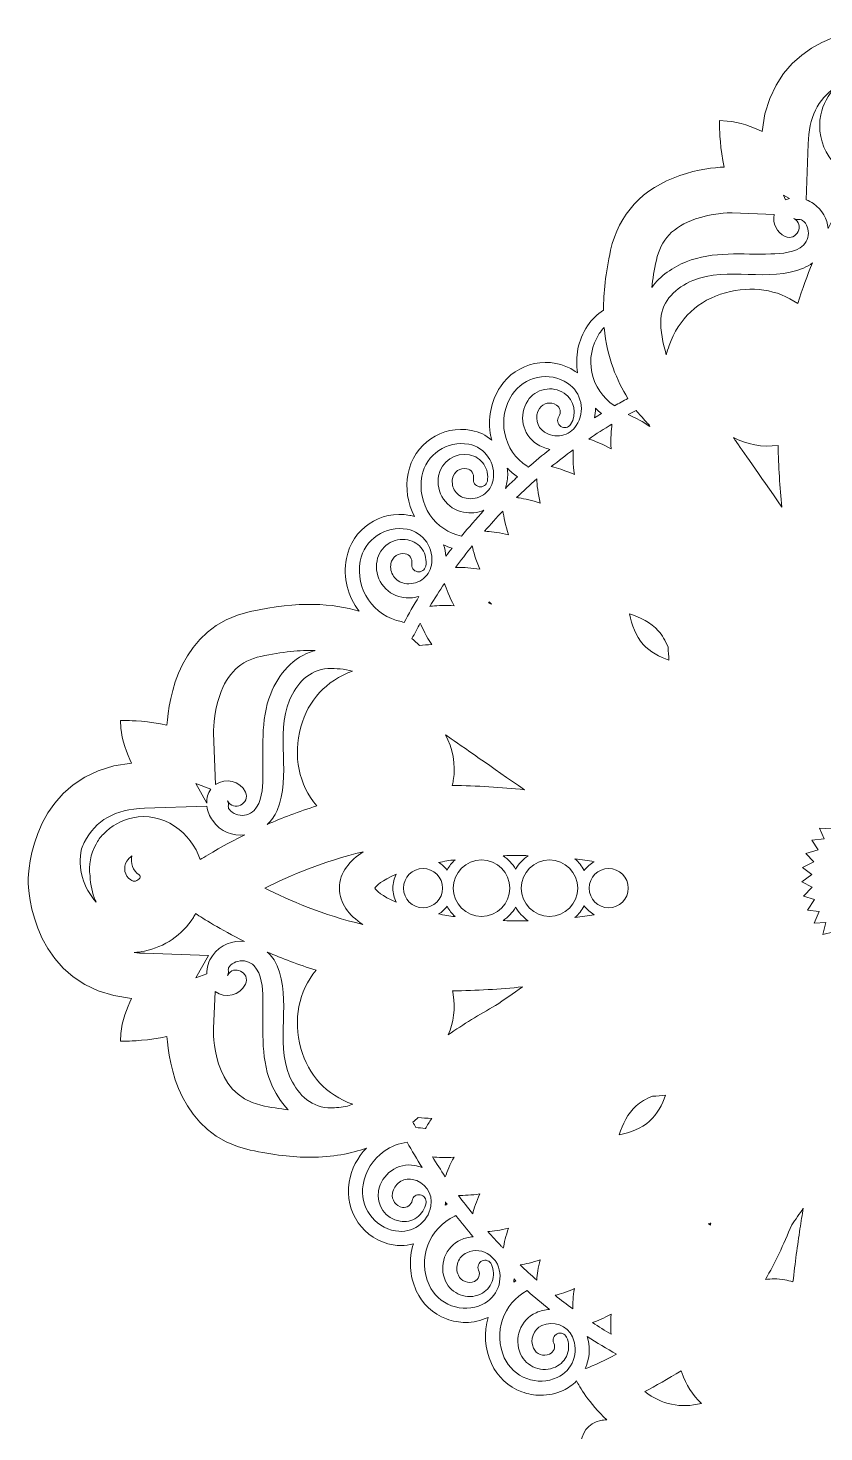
# Model space of a CAD drawing. Header units: millimetres. Extents: x 8 to 970, y -668 to -13.
# Drawn here: x 8.5 to 116.9, y -547.4 to -356.4 of the extents above; entities that cross this region are included whole.
import ezdxf

# ---------------------------------------------------------------- set-up
doc = ezdxf.new("R2010")
doc.units = ezdxf.units.MM
doc.header["$MEASUREMENT"] = 0
doc.layers.add('Layer 5', color=7, linetype='Continuous')

msp = doc.modelspace()

# ---------------------------------------------------------------- linework, layer by layer
at = {"layer": 'Layer 5', "lineweight": 0}
msp.add_lwpolyline([(118.22, -479.38), (116.68, -479.75), (117.09, -478.08), (115.51, -478.17), (116.2, -476.59), (114.62, -476.41), (115.58, -474.98), (114.06, -474.53), (115.25, -473.28), (113.83, -472.57), (115.22, -471.55), (113.94, -470.61), (115.49, -469.84), (114.4, -468.69), (116.05, -468.2), (115.18, -466.88), (116.89, -466.69), (116.26, -465.24), (117.98, -465.35)], dxfattribs=at)
for points, knots in [([(239.19, -472.4), (239.18, -471.52), (238.73, -457.77), (225.12, -456.4), (225.69, -455.16), (226.44, -453.27), (226.55, -451.63), (226.55, -451.63), (226.61, -450.59), (226.61, -450.59), (226.61, -450.59), (225.57, -450.61), (225.57, -450.61), (225.43, -450.61), (222.64, -450.68), (220.27, -451.25), (220.06, -447.67), (218.6, -437.9), (208.96, -435.78), (203.19, -434.51), (198.96, -434.6), (195.61, -435.33), (197.55, -433.29), (198.5, -430.36), (197.9, -427.39), (197.1, -423.41), (193.21, -420.82), (189.22, -421.62), (189, -421.67), (188.78, -421.73), (188.56, -421.8), (189.5, -419.99), (189.79, -417.94), (189.38, -415.91), (188.58, -411.93), (184.69, -409.34), (180.7, -410.14), (179.64, -410.36), (178.7, -410.84), (177.94, -411.5), (177.98, -411.34), (178.02, -411.17), (178.05, -411), (178.51, -408.65), (178.03, -406.26), (176.69, -404.27), (175.59, -402.64), (173.92, -401.53), (171.99, -401.15), (170.06, -400.77), (168.09, -401.17), (166.46, -402.27), (166.36, -402.34), (166.26, -402.42), (166.16, -402.5), (166.49, -400.34), (166.05, -398.06), (164.74, -396.11), (164.03, -395.05), (163.09, -394.24), (162.04, -393.7), (161.96, -391.62), (161.67, -389.28), (161.08, -386.61), (160, -381.71), (156.73, -378.19), (151.63, -376.43), (149.23, -375.6), (146.97, -375.35), (145.61, -375.28), (146.18, -372.92), (146.24, -370.14), (146.24, -370), (146.24, -370), (146.27, -368.95), (146.27, -368.95), (146.27, -368.95), (145.22, -369.02), (145.22, -369.02), (143.59, -369.13), (141.7, -369.87), (140.46, -370.45), (139.1, -356.91), (125.48, -356.39), (124.47, -356.37), (124.47, -356.37), (124.47, -356.37), (124.47, -356.37), (124.47, -356.37), (124.47, -356.37), (124.47, -356.37), (124.47, -356.37), (124.42, -356.37), (124.42, -356.37), (124.42, -356.37), (124.42, -356.37), (124.41, -356.37), (124.41, -356.37), (124.41, -356.37), (124.41, -356.37), (123.41, -356.39), (109.79, -356.91), (108.43, -370.45), (107.19, -369.87), (105.3, -369.13), (103.67, -369.02), (103.67, -369.02), (102.62, -368.95), (102.62, -368.95), (102.62, -368.95), (102.64, -370), (102.64, -370), (102.65, -370.14), (102.71, -372.92), (103.27, -375.28), (101.91, -375.35), (99.65, -375.6), (97.25, -376.43), (92.15, -378.19), (88.88, -381.71), (87.81, -386.61), (87.12, -389.74), (86.83, -392.43), (86.83, -394.76), (85.99, -395.3), (85.24, -396.02), (84.65, -396.9), (83.36, -398.87), (82.95, -401.16), (83.31, -403.31), (83.21, -403.24), (83.11, -403.16), (83, -403.09), (81.36, -402.01), (79.39, -401.63), (77.46, -402.03), (75.53, -402.43), (73.88, -403.55), (72.79, -405.2), (71.48, -407.2), (71.02, -409.59), (71.5, -411.94), (71.54, -412.11), (71.58, -412.28), (71.62, -412.45), (70.85, -411.79), (69.91, -411.32), (68.84, -411.12), (64.85, -410.36), (60.99, -412.99), (60.23, -416.98), (59.84, -419.01), (60.16, -421.06), (61.11, -422.86), (60.9, -422.79), (60.68, -422.73), (60.45, -422.69), (56.46, -421.93), (52.59, -424.56), (51.83, -428.55), (51.33, -431.18), (52.04, -433.76), (53.57, -435.73), (50.01, -434.66), (45.38, -434.31), (38.72, -435.78), (29.08, -437.9), (27.61, -447.67), (27.4, -451.25), (25.04, -450.68), (22.25, -450.61), (22.11, -450.61), (22.11, -450.61), (21.06, -450.59), (21.06, -450.59), (21.06, -450.59), (21.13, -451.63), (21.13, -451.63), (21.24, -453.27), (21.98, -455.16), (22.56, -456.4), (8.95, -457.77), (8.5, -471.52), (8.48, -472.4), (8.48, -472.4), (8.48, -472.4), (8.48, -472.4), (8.48, -472.4), (8.48, -472.44), (8.48, -472.44), (8.48, -472.44), (8.48, -472.44), (8.48, -472.44), (8.5, -473.32), (8.95, -487.07), (22.56, -488.44), (21.98, -489.68), (21.24, -491.57), (21.13, -493.21), (21.13, -493.21), (21.06, -494.25), (21.06, -494.25), (21.06, -494.25), (22.11, -494.23), (22.11, -494.23), (22.25, -494.23), (25.04, -494.16), (27.4, -493.6), (27.61, -497.17), (29.08, -506.94), (38.72, -509.06), (41.86, -509.75), (44.55, -510.04), (46.88, -510.04), (49.98, -510.04), (52.45, -509.54), (54.55, -508.79), (53.36, -510.03), (52.51, -511.63), (52.2, -513.45), (51.5, -517.45), (54.2, -521.28), (58.2, -521.97), (58.55, -522.03), (58.9, -522.06), (59.24, -522.06), (59.83, -522.06), (60.4, -521.97), (60.95, -521.81), (60.29, -523.92), (60.42, -526.17), (61.35, -528.2), (62.16, -529.99), (63.63, -531.36), (65.47, -532.05), (66.31, -532.36), (67.19, -532.52), (68.06, -532.52), (69.1, -532.52), (70.13, -532.3), (71.11, -531.85), (71.13, -531.84), (71.14, -531.84), (71.15, -531.83), (70.55, -533.84), (70.64, -536.07), (71.58, -538.12), (72.4, -539.91), (73.86, -541.28), (75.7, -541.97), (76.54, -542.28), (77.42, -542.44), (78.29, -542.44), (79.33, -542.44), (80.37, -542.21), (81.34, -541.77), (82.03, -541.45), (82.64, -541.02), (83.16, -540.49), (83.51, -541.16), (84.87, -543.54), (87.28, -545.77), (86.99, -545.78), (86.71, -545.81), (86.44, -545.87), (82.92, -546.64), (83.01, -551.53), (85, -553.78), (87.2, -556.26), (90.93, -556.31), (94.02, -555.82), (92.53, -556.61), (91.02, -557.31), (89.95, -558.04), (87.1, -560.01), (84.53, -563.73), (86.35, -567.25), (87.6, -569.65), (90.49, -570.27), (92.66, -569.19), (91.37, -572.03), (90.06, -575.01), (88.79, -578.05), (79.66, -599.81), (76.71, -613.77), (80.01, -619.55), (81.83, -622.74), (84.5, -625.73), (88, -628.51), (87.28, -628.56), (86.55, -628.85), (85.95, -629.43), (83.71, -631.61), (85.09, -635.07), (87.29, -636.65), (89.45, -638.21), (91.98, -638.36), (94.6, -638.16), (92.17, -640.95), (92.33, -645.74), (95.43, -648.05), (97.21, -649.37), (99.86, -649.78), (101.73, -648.41), (101.94, -648.26), (102.13, -648.09), (102.31, -647.91), (102.63, -650.19), (104.6, -652.14), (107.1, -651.97), (109.78, -651.78), (111.81, -647.71), (108.77, -646.46), (107.21, -645.82), (106.35, -648.18), (107.73, -648.94), (107.4, -648.8), (107.1, -648.92), (106.82, -649.28), (106.48, -649.21), (106.15, -649.08), (105.85, -648.9), (105.3, -648.54), (104.99, -648.12), (104.94, -647.46), (104.84, -646.09), (106.09, -644.99), (107.29, -644.63), (108.4, -644.3), (109.5, -644.51), (110.41, -645.05), (112.6, -651.7), (117.15, -661.17), (124.44, -661.17), (132.4, -661.17), (136.59, -652.05), (138.57, -645.42), (139.56, -644.61), (140.88, -644.23), (142.2, -644.63), (143.4, -644.99), (144.65, -646.09), (144.55, -647.46), (144.5, -648.12), (144.2, -648.54), (143.64, -648.9), (143.34, -649.08), (143.02, -649.21), (142.68, -649.28), (142.39, -648.92), (142.09, -648.8), (141.77, -648.94), (143.15, -648.18), (142.29, -645.82), (140.73, -646.46), (137.68, -647.71), (139.72, -651.78), (142.4, -651.97), (144.9, -652.14), (146.86, -650.19), (147.19, -647.91), (147.37, -648.09), (147.56, -648.26), (147.76, -648.41), (149.64, -649.78), (152.29, -649.37), (154.06, -648.05), (157.17, -645.74), (157.33, -640.95), (154.9, -638.16), (157.52, -638.36), (160.05, -638.21), (162.2, -636.65), (164.41, -635.07), (165.79, -631.61), (163.55, -629.43), (162.78, -628.68), (161.79, -628.41), (160.88, -628.53), (160.88, -628.53), (160.89, -628.51), (160.89, -628.51), (164.39, -625.73), (167.06, -622.74), (168.88, -619.55), (172.18, -613.77), (169.23, -599.81), (160.1, -578.05), (158.83, -575.03), (157.53, -572.07), (156.25, -569.24), (158.41, -570.25), (161.22, -569.61), (162.44, -567.25), (164.27, -563.73), (161.7, -560.01), (158.84, -558.04), (157.63, -557.21), (155.85, -556.43), (154.17, -555.5), (154.46, -555.58), (154.76, -555.65), (155.06, -555.7), (158.28, -556.3), (162.42, -556.45), (164.79, -553.78), (166.78, -551.53), (166.87, -546.64), (163.35, -545.87), (162.77, -545.75), (162.13, -545.73), (161.52, -545.85), (164.34, -543.26), (165.76, -540.45), (165.82, -540.32), (165.82, -540.32), (165.86, -540.25), (165.86, -540.25), (166.72, -541.77), (168.21, -542.91), (170.06, -543.25), (170.5, -543.33), (170.95, -543.37), (171.39, -543.37), (174.88, -543.37), (177.98, -540.88), (178.64, -537.33), (178.83, -536.29), (178.83, -535.25), (178.67, -534.23), (179.03, -534.38), (179.41, -534.49), (179.81, -534.56), (180.26, -534.64), (180.71, -534.68), (181.16, -534.68), (182.63, -534.68), (184.08, -534.24), (185.32, -533.38), (186.94, -532.26), (188.03, -530.58), (188.39, -528.64), (188.72, -526.85), (188.5, -525.05), (187.78, -523.42), (188.05, -523.51), (188.32, -523.58), (188.6, -523.64), (189.05, -523.72), (189.5, -523.76), (189.95, -523.76), (191.43, -523.76), (192.87, -523.31), (194.12, -522.46), (195.74, -521.34), (196.82, -519.66), (197.18, -517.72), (197.8, -514.34), (196.43, -511.04), (193.9, -509.05), (195.83, -509.65), (198.07, -510.04), (200.79, -510.04), (203.13, -510.04), (205.82, -509.75), (208.96, -509.06), (218.6, -506.94), (220.06, -497.17), (220.27, -493.6), (222.64, -494.16), (225.43, -494.23), (225.57, -494.23), (225.57, -494.23), (226.61, -494.25), (226.61, -494.25), (226.61, -494.25), (226.55, -493.21), (226.55, -493.21), (226.44, -491.57), (225.69, -489.68), (225.12, -488.44), (238.73, -487.07), (239.18, -473.32), (239.19, -472.44), (239.19, -472.44), (239.19, -472.44), (239.19, -472.44), (239.19, -472.44), (239.19, -472.4), (239.19, -472.4), (239.19, -472.4), (239.19, -472.4), (239.19, -472.4)], [0, 0, 0, 0, 1, 1, 1, 2, 2, 2, 3, 3, 3, 4, 4, 4, 5, 5, 5, 6, 6, 6, 7, 7, 7, 8, 8, 8, 9, 9, 9, 10, 10, 10, 11, 11, 11, 12, 12, 12, 13, 13, 13, 14, 14, 14, 15, 15, 15, 16, 16, 16, 17, 17, 17, 18, 18, 18, 19, 19, 19, 20, 20, 20, 21, 21, 21, 22, 22, 22, 23, 23, 23, 24, 24, 24, 25, 25, 25, 26, 26, 26, 27, 27, 27, 28, 28, 28, 29, 29, 29, 30, 30, 30, 31, 31, 31, 32, 32, 32, 33, 33, 33, 34, 34, 34, 35, 35, 35, 36, 36, 36, 37, 37, 37, 38, 38, 38, 39, 39, 39, 40, 40, 40, 41, 41, 41, 42, 42, 42, 43, 43, 43, 44, 44, 44, 45, 45, 45, 46, 46, 46, 47, 47, 47, 48, 48, 48, 49, 49, 49, 50, 50, 50, 51, 51, 51, 52, 52, 52, 53, 53, 53, 54, 54, 54, 55, 55, 55, 56, 56, 56, 57, 57, 57, 58, 58, 58, 59, 59, 59, 60, 60, 60, 61, 61, 61, 62, 62, 62, 63, 63, 63, 64, 64, 64, 65, 65, 65, 66, 66, 66, 67, 67, 67, 68, 68, 68, 69, 69, 69, 70, 70, 70, 71, 71, 71, 72, 72, 72, 73, 73, 73, 74, 74, 74, 75, 75, 75, 76, 76, 76, 77, 77, 77, 78, 78, 78, 79, 79, 79, 80, 80, 80, 81, 81, 81, 82, 82, 82, 83, 83, 83, 84, 84, 84, 85, 85, 85, 86, 86, 86, 87, 87, 87, 88, 88, 88, 89, 89, 89, 90, 90, 90, 91, 91, 91, 92, 92, 92, 93, 93, 93, 94, 94, 94, 95, 95, 95, 96, 96, 96, 97, 97, 97, 98, 98, 98, 99, 99, 99, 100, 100, 100, 101, 101, 101, 102, 102, 102, 103, 103, 103, 104, 104, 104, 105, 105, 105, 106, 106, 106, 107, 107, 107, 108, 108, 108, 109, 109, 109, 110, 110, 110, 111, 111, 111, 112, 112, 112, 113, 113, 113, 114, 114, 114, 115, 115, 115, 116, 116, 116, 117, 117, 117, 118, 118, 118, 119, 119, 119, 120, 120, 120, 121, 121, 121, 122, 122, 122, 123, 123, 123, 124, 124, 124, 125, 125, 125, 126, 126, 126, 127, 127, 127, 128, 128, 128, 129, 129, 129, 130, 130, 130, 131, 131, 131, 132, 132, 132, 133, 133, 133, 134, 134, 134, 135, 135, 135, 136, 136, 136, 137, 137, 137, 138, 138, 138, 139, 139, 139, 140, 140, 140, 141, 141, 141, 142, 142, 142, 143, 143, 143, 144, 144, 144, 145, 145, 145, 146, 146, 146, 147, 147, 147, 148, 148, 148, 149, 149, 149, 150, 150, 150, 151, 151, 151, 152, 152, 152, 153, 153, 153, 154, 154, 154, 155, 155, 155, 156, 156, 156, 157, 157, 157, 158, 158, 158, 159, 159, 159, 160, 160, 160, 161, 161, 161, 162, 162, 162, 163, 163, 163, 164, 164, 164, 164]), ([(118.39, -364.46), (117.4, -365.48), (116.72, -366.75), (116.43, -368.17), (116.02, -370.16), (116.43, -372.19), (117.57, -373.89), (118.48, -375.25), (119.74, -376.32), (121.2, -377), (120.65, -377.83), (119.13, -380.18), (117.41, -383.64), (117.3, -382.37), (116.67, -381.13), (115.41, -380.24), (115.12, -380.03), (114.8, -379.86), (114.45, -379.73), (114.45, -379.73), (114.7, -372.13), (114.7, -372.13), (114.81, -368.57), (116.02, -366.05), (118.39, -364.46)], [0, 0, 0, 0, 1, 1, 1, 2, 2, 2, 3, 3, 3, 4, 4, 4, 5, 5, 5, 6, 6, 6, 7, 7, 7, 8, 8, 8, 8]), ([(112.17, -379.56), (111.97, -379.61), (111.78, -379.67), (111.6, -379.76), (111.6, -379.76), (111.36, -379.1), (111.36, -379.1), (111.36, -379.1), (112.17, -379.56), (112.17, -379.56)], [0, 0, 0, 0, 1, 1, 1, 2, 2, 2, 3, 3, 3, 3]), ([(99.37, -382.35), (101.62, -381.57), (103.77, -381.51), (104.37, -381.51), (104.37, -381.51), (110.06, -381.74), (110.06, -381.74), (109.83, -382.92), (110.39, -384.19), (111.55, -384.73), (113.13, -385.48), (114.32, -383.04), (112.74, -382.29), (113.42, -382.62), (113.58, -382.13), (114.14, -382.72), (114.4, -383), (114.57, -383.34), (114.67, -383.7), (114.87, -384.51), (114.65, -385.32), (114.06, -385.9), (112.95, -386.98), (111.07, -387.06), (109.62, -387.11), (105.78, -387.23), (101.75, -386.7), (98.1, -388.18), (96.28, -388.91), (94.56, -390.08), (93.4, -391.67), (93.53, -390.53), (93.73, -389.29), (94.03, -387.95), (94.64, -385.15), (96.29, -383.42), (99.37, -382.35)], [0, 0, 0, 0, 1, 1, 1, 2, 2, 2, 3, 3, 3, 4, 4, 4, 5, 5, 5, 6, 6, 6, 7, 7, 7, 8, 8, 8, 9, 9, 9, 10, 10, 10, 11, 11, 11, 12, 12, 12, 12]), ([(113.29, -393.87), (110.53, -391.94), (107.04, -391.4), (103.44, -392.39), (99.75, -393.4), (97.1, -395.89), (95.77, -399.59), (95.63, -399.99), (95.5, -400.41), (95.39, -400.83), (94.89, -399.23), (94.57, -397.56), (94.65, -395.98), (94.79, -393.43), (96.75, -391.66), (98.98, -390.74), (103.79, -388.76), (109.32, -391.06), (114.07, -389.04), (114.52, -388.85), (114.93, -388.61), (115.29, -388.32), (114.59, -390.03), (113.91, -391.89), (113.29, -393.87)], [0, 0, 0, 0, 1, 1, 1, 2, 2, 2, 3, 3, 3, 4, 4, 4, 5, 5, 5, 6, 6, 6, 7, 7, 7, 8, 8, 8, 8]), ([(86.26, -397.96), (86.46, -397.66), (86.69, -397.38), (86.93, -397.13), (87.31, -401.34), (88.69, -404.29), (90.14, -406.78), (89.54, -407.1), (88.94, -407.44), (88.35, -407.78), (88.32, -407.76), (88.3, -407.74), (88.28, -407.72), (86.7, -406.69), (85.63, -405.1), (85.25, -403.26), (84.87, -401.42), (85.23, -399.53), (86.26, -397.96)], [0, 0, 0, 0, 1, 1, 1, 2, 2, 2, 3, 3, 3, 4, 4, 4, 5, 5, 5, 6, 6, 6, 6]), ([(74.4, -406.25), (75.2, -405.04), (76.43, -404.21), (77.85, -403.91), (79.28, -403.62), (80.73, -403.9), (81.94, -404.7), (83.86, -405.96), (84.4, -408.55), (83.13, -410.46), (82.67, -411.16), (81.97, -411.64), (81.15, -411.81), (80.32, -411.98), (79.49, -411.82), (78.79, -411.36), (77.72, -410.66), (77.42, -409.22), (78.12, -408.15), (78.63, -407.38), (79.66, -407.17), (80.43, -407.67), (80.68, -407.84), (80.85, -408.1), (80.92, -408.39), (80.98, -408.69), (80.92, -409), (80.75, -409.25), (80.46, -409.69), (80.58, -410.29), (81.03, -410.58), (81.47, -410.87), (82.07, -410.75), (82.36, -410.31), (83.29, -408.9), (82.89, -406.99), (81.48, -406.07), (80.68, -405.54), (79.73, -405.36), (78.79, -405.55), (77.85, -405.75), (77.04, -406.29), (76.52, -407.09), (75.23, -409.05), (75.78, -411.68), (77.73, -412.97), (78.29, -413.34), (78.9, -413.58), (79.54, -413.71), (78.53, -414.49), (77.55, -415.31), (76.58, -416.15), (76.53, -416.1), (76.48, -416.05), (76.42, -416.01), (74.84, -414.98), (73.77, -413.39), (73.39, -411.55), (73.01, -409.71), (73.37, -407.83), (74.4, -406.25)], [0, 0, 0, 0, 1, 1, 1, 2, 2, 2, 3, 3, 3, 4, 4, 4, 5, 5, 5, 6, 6, 6, 7, 7, 7, 8, 8, 8, 9, 9, 9, 10, 10, 10, 11, 11, 11, 12, 12, 12, 13, 13, 13, 14, 14, 14, 15, 15, 15, 16, 16, 16, 17, 17, 17, 18, 18, 18, 19, 19, 19, 20, 20, 20, 20]), ([(85.61, -409.43), (85.7, -409), (85.75, -408.56), (85.74, -408.11), (86, -408.37), (86.27, -408.61), (86.55, -408.84), (86.24, -409.03), (85.93, -409.23), (85.61, -409.43)], [0, 0, 0, 0, 1, 1, 1, 2, 2, 2, 3, 3, 3, 3]), ([(91.28, -408.41), (91.66, -408.86), (92.13, -409.38), (92.68, -409.99), (92.83, -410.16), (93, -410.34), (93.16, -410.53), (93.16, -410.55), (93.16, -410.57), (93.16, -410.59), (92.19, -409.93), (91.26, -409.45), (90.57, -409.14), (90.44, -409.08), (90.32, -409.03), (90.21, -408.98), (90.57, -408.79), (90.92, -408.6), (91.28, -408.41)], [0, 0, 0, 0, 1, 1, 1, 2, 2, 2, 3, 3, 3, 4, 4, 4, 5, 5, 5, 6, 6, 6, 6]), ([(87.88, -413.64), (86.86, -413.06), (85.89, -412.66), (85.18, -412.42), (85.05, -412.37), (84.93, -412.33), (84.82, -412.3), (85.86, -411.59), (86.91, -410.92), (87.99, -410.27), (87.89, -411.03), (87.78, -412.24), (87.88, -413.64)], [0, 0, 0, 0, 1, 1, 1, 2, 2, 2, 3, 3, 3, 4, 4, 4, 4]), ([(62.12, -417.34), (62.68, -414.39), (65.53, -412.44), (68.48, -413.01), (70.74, -413.43), (72.23, -415.62), (71.8, -417.88), (71.64, -418.7), (71.17, -419.41), (70.48, -419.88), (69.78, -420.36), (68.95, -420.53), (68.13, -420.37), (67.52, -420.26), (66.99, -419.91), (66.64, -419.4), (66.29, -418.89), (66.17, -418.27), (66.28, -417.66), (66.45, -416.76), (67.32, -416.17), (68.23, -416.34), (68.52, -416.39), (68.78, -416.56), (68.95, -416.82), (69.13, -417.07), (69.19, -417.37), (69.13, -417.67), (69.03, -418.19), (69.37, -418.69), (69.9, -418.79), (70.42, -418.89), (70.92, -418.55), (71.02, -418.03), (71.17, -417.22), (71, -416.41), (70.54, -415.73), (70.08, -415.06), (69.39, -414.6), (68.59, -414.45), (66.64, -414.08), (64.76, -415.36), (64.39, -417.3), (64.18, -418.41), (64.41, -419.54), (65.05, -420.48), (65.69, -421.42), (66.65, -422.05), (67.77, -422.26), (68.72, -422.44), (69.68, -422.35), (70.56, -422), (69.5, -423.15), (68.48, -424.32), (67.51, -425.53), (65.75, -425.14), (64.23, -424.11), (63.21, -422.62), (62.15, -421.06), (61.76, -419.19), (62.12, -417.34)], [0, 0, 0, 0, 1, 1, 1, 2, 2, 2, 3, 3, 3, 4, 4, 4, 5, 5, 5, 6, 6, 6, 7, 7, 7, 8, 8, 8, 9, 9, 9, 10, 10, 10, 11, 11, 11, 12, 12, 12, 13, 13, 13, 14, 14, 14, 15, 15, 15, 16, 16, 16, 17, 17, 17, 18, 18, 18, 19, 19, 19, 20, 20, 20, 20]), ([(104.8, -412.49), (104.7, -412.36), (104.61, -412.22), (104.52, -412.07), (106.23, -413.03), (108.53, -413.48), (110.6, -413.16), (110.66, -416.02), (110.84, -418.85), (111.13, -421.57), (107.88, -416.9), (105.76, -413.86), (104.8, -412.49)], [0, 0, 0, 0, 1, 1, 1, 2, 2, 2, 3, 3, 3, 4, 4, 4, 4]), ([(82.7, -413.78), (82.67, -414.55), (82.67, -415.75), (82.89, -417.13), (81.82, -416.64), (80.83, -416.33), (80.09, -416.15), (79.96, -416.12), (79.85, -416.09), (79.73, -416.06), (80.7, -415.28), (81.69, -414.51), (82.7, -413.78)], [0, 0, 0, 0, 1, 1, 1, 2, 2, 2, 3, 3, 3, 4, 4, 4, 4]), ([(73.73, -416.25), (74.14, -416.69), (74.61, -417.09), (75.12, -417.45), (74.56, -417.96), (74.01, -418.48), (73.47, -419.01), (73.56, -418.76), (73.63, -418.5), (73.69, -418.23), (73.81, -417.56), (73.82, -416.89), (73.73, -416.25)], [0, 0, 0, 0, 1, 1, 1, 2, 2, 2, 3, 3, 3, 4, 4, 4, 4]), ([(77.75, -417.73), (77.78, -418.5), (77.89, -419.7), (78.23, -421.04), (77.12, -420.65), (76.1, -420.43), (75.35, -420.31), (75.22, -420.29), (75.11, -420.27), (75, -420.26), (75.89, -419.39), (76.81, -418.55), (77.75, -417.73)], [0, 0, 0, 0, 1, 1, 1, 2, 2, 2, 3, 3, 3, 4, 4, 4, 4]), ([(73.15, -422.1), (73.25, -422.86), (73.46, -424.04), (73.92, -425.35), (72.78, -425.06), (71.74, -424.93), (70.99, -424.87), (70.86, -424.86), (70.75, -424.85), (70.64, -424.85), (71.45, -423.91), (72.29, -422.99), (73.15, -422.1)], [0, 0, 0, 0, 1, 1, 1, 2, 2, 2, 3, 3, 3, 4, 4, 4, 4]), ([(53.72, -428.91), (54.28, -425.96), (57.14, -424.02), (60.09, -424.58), (61.18, -424.78), (62.13, -425.41), (62.76, -426.33), (63.38, -427.25), (63.61, -428.35), (63.4, -429.45), (63.25, -430.27), (62.78, -430.98), (62.08, -431.46), (61.39, -431.93), (60.56, -432.1), (59.73, -431.94), (59.12, -431.83), (58.6, -431.48), (58.25, -430.97), (57.9, -430.46), (57.77, -429.84), (57.89, -429.23), (57.97, -428.79), (58.22, -428.42), (58.59, -428.17), (58.95, -427.92), (59.4, -427.82), (59.83, -427.91), (60.13, -427.97), (60.39, -428.13), (60.56, -428.39), (60.73, -428.64), (60.79, -428.94), (60.74, -429.24), (60.64, -429.76), (60.98, -430.26), (61.5, -430.36), (62.02, -430.46), (62.53, -430.12), (62.63, -429.6), (62.78, -428.8), (62.61, -427.98), (62.15, -427.31), (61.69, -426.63), (60.99, -426.17), (60.19, -426.02), (59.25, -425.84), (58.3, -426.04), (57.5, -426.58), (56.71, -427.12), (56.18, -427.93), (56, -428.87), (55.79, -429.98), (56.02, -431.11), (56.66, -432.05), (57.29, -432.99), (58.26, -433.62), (59.37, -433.83), (60.16, -433.98), (60.96, -433.94), (61.71, -433.72), (61, -434.9), (60.32, -436.09), (59.68, -437.29), (59.57, -437.22), (59.46, -437.17), (59.33, -437.15), (55.51, -436.42), (52.99, -432.73), (53.72, -428.91)], [0, 0, 0, 0, 1, 1, 1, 2, 2, 2, 3, 3, 3, 4, 4, 4, 5, 5, 5, 6, 6, 6, 7, 7, 7, 8, 8, 8, 9, 9, 9, 10, 10, 10, 11, 11, 11, 12, 12, 12, 13, 13, 13, 14, 14, 14, 15, 15, 15, 16, 16, 16, 17, 17, 17, 18, 18, 18, 19, 19, 19, 20, 20, 20, 21, 21, 21, 22, 22, 22, 23, 23, 23, 23]), ([(65.07, -426.7), (65.44, -426.88), (65.82, -427.04), (66.21, -427.17), (65.93, -427.53), (65.66, -427.9), (65.38, -428.26), (65.35, -427.73), (65.24, -427.21), (65.07, -426.7)], [0, 0, 0, 0, 1, 1, 1, 2, 2, 2, 3, 3, 3, 3]), ([(68.96, -426.85), (69.12, -427.6), (69.44, -428.76), (70, -430.02), (68.84, -429.82), (67.8, -429.78), (67.04, -429.79), (66.92, -429.79), (66.8, -429.8), (66.69, -429.8), (67.42, -428.8), (68.18, -427.81), (68.96, -426.85)], [0, 0, 0, 0, 1, 1, 1, 2, 2, 2, 3, 3, 3, 4, 4, 4, 4]), ([(65.19, -431.94), (65.42, -432.68), (65.84, -433.8), (66.51, -435), (65.33, -434.91), (64.29, -434.96), (63.54, -435.04), (63.41, -435.05), (63.3, -435.07), (63.19, -435.08), (63.83, -434.02), (64.5, -432.97), (65.19, -431.94)], [0, 0, 0, 0, 1, 1, 1, 2, 2, 2, 3, 3, 3, 4, 4, 4, 4]), ([(71.17, -434.6), (71.21, -434.55), (71.25, -434.51), (71.3, -434.47), (71.39, -434.57), (71.48, -434.67), (71.57, -434.76), (71.44, -434.71), (71.3, -434.65), (71.17, -434.6)], [0, 0, 0, 0, 1, 1, 1, 2, 2, 2, 3, 3, 3, 3]), ([(61.88, -437.35), (62.18, -438.06), (62.69, -439.14), (63.46, -440.28), (62.86, -440.28), (62.3, -440.32), (61.8, -440.38), (61.42, -440.04), (61.07, -439.73), (60.76, -439.46), (61.12, -438.75), (61.5, -438.04), (61.88, -437.35)], [0, 0, 0, 0, 1, 1, 1, 2, 2, 2, 3, 3, 3, 4, 4, 4, 4]), ([(92.25, -440.25), (91.22, -439.1), (90.67, -437.56), (90.39, -436.11), (91.8, -436.55), (93.27, -437.25), (94.3, -438.4), (94.83, -438.99), (95.27, -439.74), (95.62, -440.64), (95.65, -441.23), (95.7, -441.81), (95.75, -442.4), (94.49, -441.96), (93.18, -441.28), (92.25, -440.25)], [0, 0, 0, 0, 1, 1, 1, 2, 2, 2, 3, 3, 3, 4, 4, 4, 5, 5, 5, 5]), ([(34.58, -447.22), (35.65, -444.14), (37.37, -442.49), (40.17, -441.88), (43.11, -441.23), (45.54, -441.03), (47.56, -441.09), (47.51, -441.11), (47.46, -441.12), (47.4, -441.13), (44.58, -441.92), (42.58, -444.35), (41.52, -446.96), (40.05, -450.6), (40.57, -454.61), (40.45, -458.43), (40.41, -459.87), (40.33, -461.74), (39.25, -462.85), (38.67, -463.43), (37.85, -463.66), (37.05, -463.45), (36.68, -463.36), (36.35, -463.18), (36.07, -462.92), (35.47, -462.37), (35.96, -462.21), (35.64, -461.53), (36.39, -463.1), (38.82, -461.92), (38.08, -460.35), (37.36, -458.83), (35.39, -458.35), (34.01, -459.32), (34.01, -459.32), (33.73, -452.35), (33.73, -452.35), (33.73, -452.33), (33.69, -449.78), (34.58, -447.22)], [0, 0, 0, 0, 1, 1, 1, 2, 2, 2, 3, 3, 3, 4, 4, 4, 5, 5, 5, 6, 6, 6, 7, 7, 7, 8, 8, 8, 9, 9, 9, 10, 10, 10, 11, 11, 11, 12, 12, 12, 13, 13, 13, 13]), ([(44.09, -447.84), (45.01, -445.62), (46.77, -443.67), (49.32, -443.54), (50.42, -443.48), (51.55, -443.62), (52.67, -443.87), (49.06, -445.22), (46.63, -447.84), (45.63, -451.47), (44.53, -455.48), (45.33, -459.34), (47.81, -462.22), (45.33, -462.99), (43.06, -463.87), (41.04, -464.75), (41.6, -464.24), (42.07, -463.6), (42.38, -462.86), (44.41, -458.13), (42.1, -452.63), (44.09, -447.84)], [0, 0, 0, 0, 1, 1, 1, 2, 2, 2, 3, 3, 3, 4, 4, 4, 5, 5, 5, 6, 6, 6, 7, 7, 7, 7]), ([(76.06, -460.03), (72.91, -459.68), (69.6, -459.49), (66.23, -459.45), (66.29, -459.23), (66.34, -459), (66.38, -458.77), (66.75, -456.66), (66.3, -454.3), (65.32, -452.55), (65.46, -452.64), (65.61, -452.74), (65.74, -452.83), (67.48, -454.06), (71.71, -457), (76.06, -460.03)], [0, 0, 0, 0, 1, 1, 1, 2, 2, 2, 3, 3, 3, 4, 4, 4, 5, 5, 5, 5]), ([(33.37, -459.95), (32.97, -460.5), (32.8, -461.17), (32.81, -461.85), (32.81, -461.85), (31.33, -459.2), (31.33, -459.2), (31.33, -459.2), (33.37, -459.95), (33.37, -459.95)], [0, 0, 0, 0, 1, 1, 1, 2, 2, 2, 3, 3, 3, 3]), ([(15.77, -468.07), (15.88, -467.78), (16.01, -467.49), (16.14, -467.22), (17.69, -464.16), (20.3, -462.68), (24.35, -462.55), (24.35, -462.55), (32.84, -462.27), (32.84, -462.27), (32.92, -462.96), (33.19, -463.64), (33.58, -464.19), (34.71, -465.77), (36.38, -466.35), (37.99, -466.16), (35.21, -467.53), (33.12, -468.79), (31.93, -469.54), (31.3, -467.69), (30.1, -466.09), (28.44, -464.98), (26.75, -463.84), (24.72, -463.43), (22.73, -463.84), (21.18, -464.16), (19.8, -464.94), (18.74, -466.08), (18.33, -466.46), (18, -466.92), (17.74, -467.44), (16.97, -468.78), (16.71, -470.29), (16.93, -471.73), (16.97, -472.97), (17.23, -474.15), (17.64, -475.04), (17.68, -475.13), (17.73, -475.22), (17.77, -475.31), (15.99, -473.41), (15.2, -470.69), (15.77, -468.07)], [0, 0, 0, 0, 1, 1, 1, 2, 2, 2, 3, 3, 3, 4, 4, 4, 5, 5, 5, 6, 6, 6, 7, 7, 7, 8, 8, 8, 9, 9, 9, 10, 10, 10, 11, 11, 11, 12, 12, 12, 13, 13, 13, 14, 14, 14, 14]), ([(23.61, -471.61), (23.75, -471.7), (23.79, -471.91), (23.69, -472.05), (23.56, -472.26), (23.36, -472.4), (23.13, -472.45), (22.89, -472.49), (22.66, -472.45), (22.46, -472.31), (21.63, -471.75), (21.39, -470.6), (21.94, -469.76), (22.13, -469.47), (22.35, -469.23), (22.61, -469.03), (22.38, -469.99), (22.75, -471.03), (23.61, -471.61)], [0, 0, 0, 0, 1, 1, 1, 2, 2, 2, 3, 3, 3, 4, 4, 4, 5, 5, 5, 6, 6, 6, 6]), ([(54.12, -468.47), (52.32, -469.65), (50.88, -471.26), (50.88, -473.42), (50.88, -475.5), (52.15, -477.11), (54.06, -478.36), (48.71, -477.08), (44.08, -475.11), (40.72, -473.42), (44.09, -471.72), (48.74, -469.75), (54.12, -468.47)], [0, 0, 0, 0, 1, 1, 1, 2, 2, 2, 3, 3, 3, 4, 4, 4, 4]), ([(66.62, -469.55), (66.19, -469.96), (65.82, -470.43), (65.55, -470.96), (65.23, -470.54), (64.84, -470.19), (64.39, -469.92), (65.11, -469.78), (65.85, -469.66), (66.62, -469.55)], [0, 0, 0, 0, 1, 1, 1, 2, 2, 2, 3, 3, 3, 3]), ([(70.23, -477.28), (68.11, -477.28), (66.38, -475.55), (66.38, -473.42), (66.38, -471.3), (68.11, -469.57), (70.23, -469.57), (72.36, -469.57), (74.09, -471.3), (74.09, -473.42), (74.09, -475.55), (72.36, -477.28), (70.23, -477.28)], [0, 0, 0, 0, 1, 1, 1, 2, 2, 2, 3, 3, 3, 4, 4, 4, 4]), ([(74.86, -470.84), (74.45, -470.11), (73.86, -469.48), (73.16, -469.01), (73.86, -468.99), (74.56, -468.98), (75.27, -468.98), (75.71, -468.98), (76.15, -468.99), (76.58, -469), (75.87, -469.47), (75.28, -470.1), (74.86, -470.84)], [0, 0, 0, 0, 1, 1, 1, 2, 2, 2, 3, 3, 3, 4, 4, 4, 4]), ([(79.48, -477.28), (77.36, -477.28), (75.63, -475.55), (75.63, -473.42), (75.63, -471.3), (77.36, -469.57), (79.48, -469.57), (81.61, -469.57), (83.34, -471.3), (83.34, -473.42), (83.34, -475.55), (81.61, -477.28), (79.48, -477.28)], [0, 0, 0, 0, 1, 1, 1, 2, 2, 2, 3, 3, 3, 4, 4, 4, 4]), ([(85.58, -469.82), (85.04, -470.12), (84.57, -470.53), (84.21, -471.03), (83.89, -470.42), (83.47, -469.88), (82.95, -469.43), (83.86, -469.54), (84.73, -469.67), (85.58, -469.82)], [0, 0, 0, 0, 1, 1, 1, 2, 2, 2, 3, 3, 3, 3]), ([(58.62, -471.53), (58.32, -472.1), (58.15, -472.74), (58.15, -473.42), (58.15, -474.11), (58.32, -474.75), (58.62, -475.32), (56.63, -474.49), (55.87, -473.74), (55.71, -473.42), (55.87, -473.11), (56.63, -472.36), (58.62, -471.53)], [0, 0, 0, 0, 1, 1, 1, 2, 2, 2, 3, 3, 3, 4, 4, 4, 4]), ([(62.26, -470.75), (63.74, -470.75), (64.93, -471.95), (64.93, -473.42), (64.93, -474.9), (63.74, -476.09), (62.26, -476.09), (60.79, -476.09), (59.6, -474.9), (59.6, -473.42), (59.6, -471.95), (60.79, -470.75), (62.26, -470.75)], [0, 0, 0, 0, 1, 1, 1, 2, 2, 2, 3, 3, 3, 4, 4, 4, 4]), ([(87.54, -470.75), (89.02, -470.75), (90.21, -471.95), (90.21, -473.42), (90.21, -474.9), (89.02, -476.09), (87.54, -476.09), (86.07, -476.09), (84.88, -474.9), (84.88, -473.42), (84.88, -471.95), (86.07, -470.75), (87.54, -470.75)], [0, 0, 0, 0, 1, 1, 1, 2, 2, 2, 3, 3, 3, 4, 4, 4, 4]), ([(31.33, -485.63), (31.33, -485.63), (33.04, -482.57), (33.04, -482.57), (33.04, -482.57), (24.35, -482.29), (24.35, -482.29), (23.86, -482.28), (23.4, -482.24), (22.95, -482.18), (23.41, -482.15), (23.86, -482.09), (24.32, -481.99), (27.08, -481.43), (29.45, -479.8), (30.99, -477.42), (31.1, -477.25), (31.2, -477.07), (31.3, -476.89), (32.27, -477.53), (34.6, -479.01), (37.95, -480.67), (36.36, -480.49), (34.71, -481.07), (33.58, -482.64), (33.09, -483.33), (32.8, -484.22), (32.81, -485.09), (32.81, -485.09), (31.33, -485.63), (31.33, -485.63)], [0, 0, 0, 0, 1, 1, 1, 2, 2, 2, 3, 3, 3, 4, 4, 4, 5, 5, 5, 6, 6, 6, 7, 7, 7, 8, 8, 8, 9, 9, 9, 10, 10, 10, 10]), ([(65.55, -475.89), (65.82, -476.42), (66.19, -476.89), (66.62, -477.3), (65.85, -477.19), (65.11, -477.07), (64.39, -476.93), (64.84, -476.66), (65.23, -476.31), (65.55, -475.89)], [0, 0, 0, 0, 1, 1, 1, 2, 2, 2, 3, 3, 3, 3]), ([(75.27, -477.87), (74.56, -477.87), (73.86, -477.86), (73.16, -477.83), (73.86, -477.37), (74.45, -476.74), (74.86, -476), (75.28, -476.75), (75.87, -477.38), (76.58, -477.85), (76.15, -477.86), (75.71, -477.87), (75.27, -477.87)], [0, 0, 0, 0, 1, 1, 1, 2, 2, 2, 3, 3, 3, 4, 4, 4, 4]), ([(84.21, -475.82), (84.57, -476.32), (85.04, -476.73), (85.58, -477.03), (84.73, -477.18), (83.86, -477.31), (82.95, -477.42), (83.47, -476.97), (83.89, -476.43), (84.21, -475.82)], [0, 0, 0, 0, 1, 1, 1, 2, 2, 2, 3, 3, 3, 3]), ([(33.73, -492.54), (33.73, -492.54), (33.94, -487.47), (33.94, -487.47), (35.33, -488.5), (37.35, -488.03), (38.08, -486.49), (38.82, -484.91), (36.39, -483.73), (35.64, -485.3), (35.96, -484.62), (35.47, -484.46), (36.07, -483.91), (36.35, -483.65), (36.68, -483.47), (37.05, -483.38), (37.85, -483.17), (38.67, -483.4), (39.25, -483.99), (40.33, -485.09), (40.41, -486.96), (40.45, -488.4), (40.57, -492.22), (40.05, -496.23), (41.52, -499.87), (42.07, -501.23), (42.88, -502.53), (43.91, -503.58), (42.77, -503.46), (41.53, -503.26), (40.17, -502.96), (33.46, -501.48), (33.72, -492.9), (33.73, -492.54)], [0, 0, 0, 0, 1, 1, 1, 2, 2, 2, 3, 3, 3, 4, 4, 4, 5, 5, 5, 6, 6, 6, 7, 7, 7, 8, 8, 8, 9, 9, 9, 10, 10, 10, 11, 11, 11, 11]), ([(49.32, -503.3), (46.77, -503.16), (45.01, -501.21), (44.09, -498.99), (42.1, -494.2), (44.41, -488.7), (42.38, -483.97), (42.07, -483.24), (41.61, -482.62), (41.06, -482.11), (43.06, -482.97), (45.29, -483.83), (47.71, -484.6), (45.31, -487.47), (44.55, -491.28), (45.63, -495.23), (46.63, -498.87), (49.07, -501.5), (52.69, -502.84), (52.38, -502.95), (52.05, -503.05), (51.7, -503.15), (50.9, -503.28), (50.1, -503.34), (49.32, -503.3)], [0, 0, 0, 0, 1, 1, 1, 2, 2, 2, 3, 3, 3, 4, 4, 4, 5, 5, 5, 6, 6, 6, 7, 7, 7, 8, 8, 8, 8]), ([(65.69, -493.39), (66.41, -491.75), (66.7, -489.75), (66.38, -487.93), (66.35, -487.75), (66.31, -487.57), (66.27, -487.4), (69.53, -487.36), (72.74, -487.18), (75.81, -486.85), (74.53, -487.74), (73.29, -488.6), (72.13, -489.41), (69.92, -490.61), (67.77, -491.94), (65.69, -493.39)], [0, 0, 0, 0, 1, 1, 1, 2, 2, 2, 3, 3, 3, 4, 4, 4, 5, 5, 5, 5]), ([(93.12, -505.11), (91.98, -506.14), (90.44, -506.69), (88.99, -506.97), (89.42, -505.56), (90.13, -504.09), (91.28, -503.06), (91.87, -502.53), (92.62, -502.08), (93.52, -501.74), (94.11, -501.71), (94.69, -501.66), (95.27, -501.61), (94.84, -502.87), (94.16, -504.18), (93.12, -505.11)], [0, 0, 0, 0, 1, 1, 1, 2, 2, 2, 3, 3, 3, 4, 4, 4, 5, 5, 5, 5]), ([(61.61, -504.63), (62.16, -504.7), (62.78, -504.75), (63.45, -504.76), (63.12, -505.24), (62.83, -505.71), (62.59, -506.15), (62.58, -506.15), (62.58, -506.14), (62.57, -506.14), (62.13, -506.07), (61.7, -506.02), (61.27, -506.01), (61.14, -505.77), (61.02, -505.52), (60.89, -505.27), (61.11, -505.07), (61.35, -504.86), (61.61, -504.63)], [0, 0, 0, 0, 1, 1, 1, 2, 2, 2, 3, 3, 3, 4, 4, 4, 5, 5, 5, 6, 6, 6, 6]), ([(58.53, -520.07), (55.57, -519.56), (53.58, -516.74), (54.09, -513.78), (54.41, -511.92), (55.44, -510.3), (56.98, -509.22), (57.92, -508.55), (58.99, -508.14), (60.11, -507.99), (60.75, -509.16), (61.43, -510.31), (62.14, -511.45), (61.82, -511.32), (61.47, -511.22), (61.11, -511.16), (60, -510.96), (58.87, -511.22), (57.95, -511.87), (57.02, -512.52), (56.4, -513.5), (56.21, -514.61), (55.87, -516.56), (57.18, -518.42), (59.13, -518.76), (59.94, -518.9), (60.75, -518.71), (61.42, -518.24), (62.09, -517.77), (62.53, -517.07), (62.67, -516.26), (62.76, -515.74), (62.41, -515.24), (61.89, -515.15), (61.36, -515.06), (60.87, -515.41), (60.78, -515.94), (60.67, -516.55), (60.08, -516.97), (59.46, -516.86), (58.56, -516.71), (57.95, -515.84), (58.1, -514.94), (58.21, -514.33), (58.55, -513.8), (59.05, -513.44), (59.56, -513.08), (60.17, -512.95), (60.79, -513.05), (62.49, -513.35), (63.64, -514.97), (63.34, -516.68), (62.95, -518.94), (60.79, -520.46), (58.53, -520.07)], [0, 0, 0, 0, 1, 1, 1, 2, 2, 2, 3, 3, 3, 4, 4, 4, 5, 5, 5, 6, 6, 6, 7, 7, 7, 8, 8, 8, 9, 9, 9, 10, 10, 10, 11, 11, 11, 12, 12, 12, 13, 13, 13, 14, 14, 14, 15, 15, 15, 16, 16, 16, 17, 17, 17, 18, 18, 18, 18]), ([(65.29, -512.69), (64.69, -511.8), (64.11, -510.9), (63.54, -509.98), (64.3, -510.06), (65.33, -510.12), (66.49, -510.04), (65.93, -511.04), (65.54, -511.98), (65.29, -512.69)], [0, 0, 0, 0, 1, 1, 1, 2, 2, 2, 3, 3, 3, 3]), ([(67.09, -515.23), (67.85, -515.24), (68.86, -515.21), (69.98, -515.03), (69.52, -516.05), (69.22, -517), (69.03, -517.72), (68.37, -516.91), (67.72, -516.08), (67.09, -515.23)], [0, 0, 0, 0, 1, 1, 1, 2, 2, 2, 3, 3, 3, 3]), ([(65.54, -516.44), (65.46, -516.48), (65.37, -516.52), (65.29, -516.57), (65.3, -516.42), (65.31, -516.27), (65.31, -516.12), (65.39, -516.23), (65.46, -516.33), (65.54, -516.44)], [0, 0, 0, 0, 1, 1, 1, 2, 2, 2, 3, 3, 3, 3]), ([(112.46, -519.24), (112.98, -518.5), (113.51, -517.74), (114.04, -516.99), (113.89, -517.88), (113.74, -518.81), (113.59, -519.77), (113.25, -522.03), (112.92, -524.45), (112.63, -527), (112.27, -526.88), (111.9, -526.79), (111.52, -526.72), (111.05, -526.64), (110.57, -526.6), (110.08, -526.6), (109.68, -526.6), (109.29, -526.63), (108.89, -526.68), (110.17, -524.45), (111.35, -521.98), (112.46, -519.24)], [0, 0, 0, 0, 1, 1, 1, 2, 2, 2, 3, 3, 3, 4, 4, 4, 5, 5, 5, 6, 6, 6, 7, 7, 7, 7]), ([(70.31, -530.1), (68.99, -530.71), (67.51, -530.76), (66.15, -530.25), (64.78, -529.74), (63.7, -528.73), (63.1, -527.4), (62.32, -525.69), (62.25, -523.78), (62.91, -522.01), (63.57, -520.25), (64.88, -518.85), (66.59, -518.07), (66.64, -518.05), (66.68, -518.02), (66.73, -517.99), (67.49, -518.96), (68.27, -519.91), (69.09, -520.85), (68.52, -520.9), (67.95, -521.04), (67.42, -521.28), (66.39, -521.75), (65.6, -522.59), (65.2, -523.66), (64.81, -524.72), (64.85, -525.87), (65.32, -526.9), (66.14, -528.7), (68.27, -529.5), (70.07, -528.68), (70.81, -528.34), (71.38, -527.73), (71.67, -526.96), (71.95, -526.2), (71.92, -525.37), (71.58, -524.62), (71.36, -524.14), (70.79, -523.92), (70.31, -524.14), (69.83, -524.37), (69.61, -524.94), (69.83, -525.42), (69.96, -525.7), (69.97, -526), (69.87, -526.29), (69.76, -526.57), (69.55, -526.8), (69.27, -526.93), (68.87, -527.11), (68.41, -527.13), (68, -526.97), (67.58, -526.81), (67.25, -526.51), (67.07, -526.1), (66.81, -525.54), (66.79, -524.91), (67.01, -524.33), (67.22, -523.75), (67.65, -523.29), (68.22, -523.03), (69.28, -522.55), (70.48, -522.71), (71.36, -523.35), (71.61, -523.61), (71.86, -523.86), (72.11, -524.12), (72.21, -524.26), (72.3, -524.42), (72.38, -524.59), (73.33, -526.67), (72.4, -529.15), (70.31, -530.1)], [0, 0, 0, 0, 1, 1, 1, 2, 2, 2, 3, 3, 3, 4, 4, 4, 5, 5, 5, 6, 6, 6, 7, 7, 7, 8, 8, 8, 9, 9, 9, 10, 10, 10, 11, 11, 11, 12, 12, 12, 13, 13, 13, 14, 14, 14, 15, 15, 15, 16, 16, 16, 17, 17, 17, 18, 18, 18, 19, 19, 19, 20, 20, 20, 21, 21, 21, 22, 22, 22, 23, 23, 23, 24, 24, 24, 24]), ([(101.44, -519.01), (101.43, -519.1), (101.42, -519.19), (101.42, -519.28), (101.31, -519.22), (101.2, -519.17), (101.09, -519.12), (101.09, -519.12), (101.36, -519.03), (101.36, -519.03), (101.38, -519.03), (101.41, -519.02), (101.44, -519.01)], [0, 0, 0, 0, 1, 1, 1, 2, 2, 2, 3, 3, 3, 4, 4, 4, 4]), ([(71.08, -520.15), (71.83, -520.09), (72.81, -519.97), (73.9, -519.69), (73.53, -520.73), (73.32, -521.68), (73.19, -522.41), (73.1, -522.31), (73.01, -522.22), (72.92, -522.13), (72.29, -521.48), (71.68, -520.82), (71.08, -520.15)], [0, 0, 0, 0, 1, 1, 1, 2, 2, 2, 3, 3, 3, 4, 4, 4, 4]), ([(75.48, -524.69), (76.21, -524.57), (77.17, -524.36), (78.2, -524), (77.93, -525.05), (77.8, -526.01), (77.74, -526.75), (76.97, -526.08), (76.22, -525.39), (75.48, -524.69)], [0, 0, 0, 0, 1, 1, 1, 2, 2, 2, 3, 3, 3, 3]), ([(74.91, -526.84), (74.81, -526.91), (74.72, -526.97), (74.62, -527.04), (74.64, -526.9), (74.65, -526.75), (74.66, -526.61), (74.74, -526.69), (74.82, -526.77), (74.91, -526.84)], [0, 0, 0, 0, 1, 1, 1, 2, 2, 2, 3, 3, 3, 3]), ([(80.54, -540.02), (79.22, -540.62), (77.74, -540.67), (76.38, -540.16), (75.01, -539.66), (73.93, -538.65), (73.33, -537.32), (71.78, -533.93), (73.17, -529.93), (76.42, -528.19), (77.43, -529.08), (78.46, -529.93), (79.5, -530.75), (78.88, -530.78), (78.25, -530.92), (77.65, -531.2), (75.52, -532.17), (74.58, -534.69), (75.55, -536.82), (75.95, -537.69), (76.66, -538.35), (77.56, -538.69), (78.45, -539.02), (79.43, -538.99), (80.3, -538.59), (81.04, -538.25), (81.61, -537.65), (81.9, -536.88), (82.18, -536.11), (82.15, -535.28), (81.81, -534.54), (81.59, -534.06), (81.02, -533.84), (80.54, -534.06), (80.06, -534.28), (79.84, -534.85), (80.07, -535.34), (80.33, -535.91), (80.07, -536.58), (79.5, -536.84), (78.67, -537.22), (77.68, -536.85), (77.3, -536.02), (76.77, -534.86), (77.28, -533.48), (78.45, -532.95), (80.02, -532.23), (81.89, -532.93), (82.61, -534.5), (83.07, -535.52), (83.11, -536.65), (82.72, -537.69), (82.33, -538.73), (81.56, -539.56), (80.54, -540.02)], [0, 0, 0, 0, 1, 1, 1, 2, 2, 2, 3, 3, 3, 4, 4, 4, 5, 5, 5, 6, 6, 6, 7, 7, 7, 8, 8, 8, 9, 9, 9, 10, 10, 10, 11, 11, 11, 12, 12, 12, 13, 13, 13, 14, 14, 14, 15, 15, 15, 16, 16, 16, 17, 17, 17, 18, 18, 18, 18]), ([(82.87, -527.92), (82.69, -528.98), (82.64, -529.93), (82.64, -530.66), (81.83, -530.07), (81.03, -529.46), (80.24, -528.83), (80.96, -528.65), (81.88, -528.36), (82.87, -527.92)], [0, 0, 0, 0, 1, 1, 1, 2, 2, 2, 3, 3, 3, 3]), ([(87.86, -531.41), (87.78, -532.47), (87.81, -533.42), (87.87, -534.14), (87.02, -533.63), (86.18, -533.1), (85.35, -532.55), (86.04, -532.3), (86.92, -531.93), (87.86, -531.41)], [0, 0, 0, 0, 1, 1, 1, 2, 2, 2, 3, 3, 3, 3]), ([(84.32, -538.81), (84.39, -538.66), (84.46, -538.52), (84.52, -538.36), (85, -537.08), (85.03, -535.71), (84.62, -534.43), (85.93, -535.28), (87.25, -536.09), (88.6, -536.85), (86.2, -538.12), (84.93, -538.62), (84.32, -538.81)], [0, 0, 0, 0, 1, 1, 1, 2, 2, 2, 3, 3, 3, 4, 4, 4, 4]), ([(97.41, -539.1), (97.44, -539.18), (97.47, -539.27), (97.5, -539.35), (98.09, -541.01), (98.99, -542.43), (100.16, -543.55), (97.32, -544.24), (94.74, -543.7), (92.46, -541.94), (93.94, -541.14), (95.59, -540.19), (97.41, -539.1)], [0, 0, 0, 0, 1, 1, 1, 2, 2, 2, 3, 3, 3, 4, 4, 4, 4])]:
    msp.add_open_spline(points, degree=3, knots=knots, dxfattribs=at)

doc.saveas('drawing.dxf')
